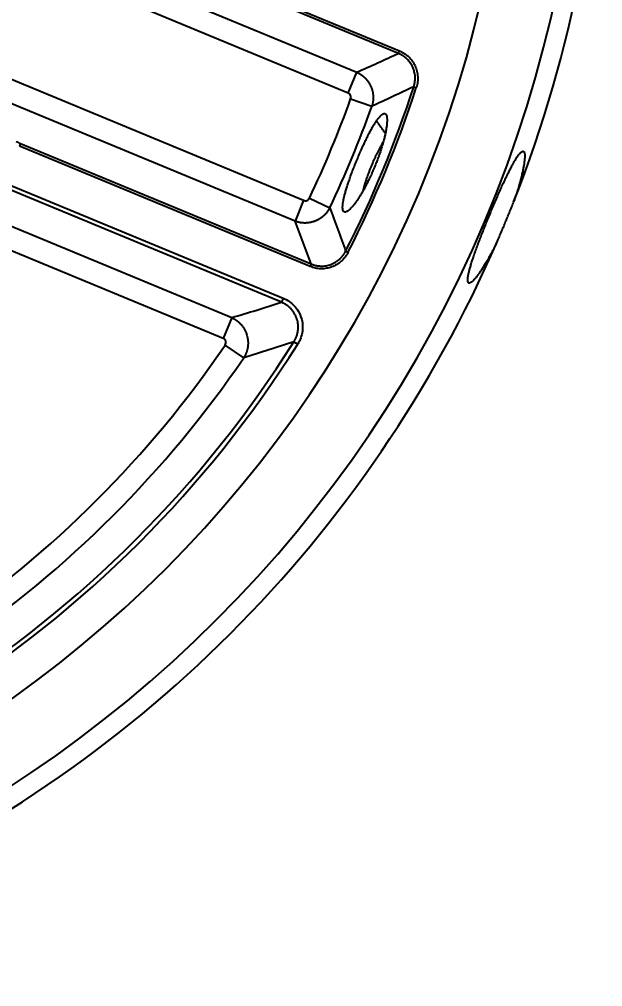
# Model space of a CAD drawing. Header units: millimetres. Extents: x 18 to 755, y 19 to 576.
# Drawn here: x 672.4 to 736.2, y 99.6 to 205.4 of the extents above; entities that cross this region are included whole.
import ezdxf

# ---------------------------------------------------------------- set-up
doc = ezdxf.new("R2010")
doc.units = ezdxf.units.MM
doc.layers.add('1', color=7, linetype='Continuous', true_color=0xffffff)
doc.styles.add('Arial', font='Arial')
doc.dimstyles.get("Standard").update_dxf_attribs({"dimtxt": 0.18, "dimasz": 0.18, "dimexe": 0.18, "dimexo": 0.0625, "dimgap": 0.09, "dimtad": 0, "dimtih": 1, "dimtoh": 1, "dimdec": 4, "dimzin": 0, "dimdsep": 46, "dimtxsty": 'Standard', "dimcen": 0.09, "dimadec": 0, "dimazin": 0, "dimtfac": 1, "dimtdec": 4, "dimtofl": 0, "dimtmove": 0, "dimatfit": 3, "dimfxl": 1, "dimtolj": 1, "dimtzin": 0, "dimarcsym": 0})

# ---------------------------------------------------------------- blocks, each defined once
blk = doc.blocks.new('_U0')
at = {"layer": '1', "color": 18, "linetype": 'Continuous', "lineweight": 13}
for p, q in [((700.69, 329.27), (735.4, 360.39)), ((493.69, 143.7), (700.69, 329.27)), ((493.69, 143.7), (695.48, 324.59))]:
    blk.add_line(p, q, dxfattribs=at)
at = {"layer": '1', "color": 18}
for points in [[(696.26, 323.73), (694.7, 325.46), (700.69, 329.27)], [(498.12, 149.24), (499.68, 147.5), (493.69, 143.7)]]:
    blk.add_solid(points, dxfattribs=at)
at = {"layer": 'Defpoints', "color": 0}
for p in [(700.69, 329.27), (493.69, 143.7)]:
    blk.add_point(p, dxfattribs=at)
at = {"layer": '1', "color": 18, "lineweight": -3, "insert": (708.25, 350.86), "char_height": 7, "attachment_point": 1, "rotation": 41.8749, "style": 'Arial'}
blk.add_mtext('\\A1;%%c278', dxfattribs=at)

msp = doc.modelspace()

# ---------------------------------------------------------------- linework, layer by layer
at = {"layer": '1', "color": 7, "lineweight": -3}
for p, q in [((649.5, 224.35), (709.31, 199.58)), ((708.37, 197.3), (648.56, 222.08)), ((713.87, 201.64), (682.09, 214.8)), ((682.2, 215.08), (713.98, 201.91)), ((643.7, 210.35), (703.51, 185.58)), ((702.57, 183.3), (642.76, 208.07)), ((713.87, 201.64), (713.98, 201.91)), ((708.37, 197.3), (709.31, 199.58)), ((715.55, 198), (715.83, 197.91)), ((708.64, 196.68), (710.96, 195.86)), ((646.47, 193.13), (695.65, 172.76)), ((672.55, 191.78), (672.44, 191.51)), ((704.22, 178.35), (672.44, 191.51)), ((672.55, 191.78), (704.33, 178.62)), ((694.71, 170.48), (645.53, 190.86)), ((701.08, 174.43), (669.9, 187.34)), ((670.09, 187.8), (701.26, 174.88)), ((703.51, 185.58), (702.57, 183.3)), ((704.14, 185.82), (706.37, 184.77)), ((708.1, 180.01), (708.36, 179.88)), ((704.33, 178.62), (704.22, 178.35)), ((701.26, 174.88), (701.08, 174.43)), ((695.65, 172.76), (694.71, 170.48)), ((696.96, 168.36), (694.93, 169.75)), ((702.44, 170.12), (702.86, 169.86))]:
    msp.add_line(p, q, dxfattribs=at)
for radius, start, end in [(136.86, 270, 90), (129, 270, 90), (139, 338.4805, 21.5195), (124.46, 333.015, 341.9868), (124.75, 333.015, 341.9868), (118.35, 334.653, 340.3488), (120.81, 334.653, 340.3488), (139, 293.4805, 336.5195), (124.43, 302.2304, 327.7696), (124.92, 302.2304, 327.7696), (118.35, 304.3239, 325.6761), (120.81, 304.3239, 325.6761)]:
    msp.add_arc((597.19, 236.48), radius, start, end, dxfattribs=at)
for points, degree in [([(709.31, 199.58), (710.84, 200.26), (712.36, 200.95), (713.87, 201.64)], 3), ([(715.55, 198), (714.03, 197.28), (712.51, 196.56), (710.96, 195.86)], 3), ([(712.44, 192.9), (711.47, 194.27)], 1), ([(672.11, 192.01), (672.22, 191.94), (672.38, 191.86), (672.55, 191.78)], 3), ([(706.37, 184.77), (706.96, 183.17), (707.54, 181.59), (708.1, 180.01)], 3), ([(704.33, 178.62), (703.76, 180.18), (703.17, 181.74), (702.57, 183.3)], 3), ([(695.65, 172.76), (697.48, 173.3), (699.29, 173.86), (701.08, 174.43)], 3), ([(702.44, 170.12), (700.64, 169.53), (698.81, 168.94), (696.96, 168.36)], 3)]:
    msp.add_open_spline(points, degree=degree, dxfattribs=at)
for points, knots in [([(715.55, 198), (715.55, 198.01), (715.55, 198.02), (715.56, 198.05), (715.57, 198.07), (715.58, 198.09), (715.58, 198.12), (715.59, 198.14), (715.6, 198.17), (715.6, 198.19), (715.61, 198.22), (715.62, 198.24), (715.62, 198.27), (715.63, 198.29), (715.63, 198.31), (715.64, 198.34), (715.64, 198.36), (715.65, 198.39), (715.65, 198.41), (715.65, 198.44), (715.66, 198.46), (715.66, 198.48), (715.67, 198.51), (715.67, 198.53), (715.67, 198.56), (715.68, 198.58), (715.68, 198.6), (715.68, 198.63), (715.68, 198.65), (715.69, 198.68), (715.69, 198.7), (715.69, 198.72), (715.69, 198.75), (715.69, 198.77), (715.69, 198.79), (715.69, 198.82), (715.69, 198.84), (715.7, 198.86), (715.7, 198.89), (715.7, 198.91), (715.7, 198.93), (715.7, 198.95), (715.7, 198.98), (715.7, 199), (715.69, 199.02), (715.69, 199.04), (715.69, 199.07), (715.69, 199.17), (715.67, 199.37), (715.61, 199.64), (715.54, 199.9), (715.43, 200.15), (715.31, 200.4), (715.16, 200.63), (714.99, 200.85), (714.85, 200.99), (714.75, 201.08), (714.72, 201.11), (714.68, 201.14), (714.64, 201.17), (714.6, 201.21), (714.56, 201.24), (714.52, 201.27), (714.48, 201.3), (714.44, 201.33), (714.4, 201.36), (714.35, 201.39), (714.31, 201.42), (714.26, 201.44), (714.21, 201.47), (714.17, 201.5), (714.12, 201.52), (714.07, 201.55), (714.02, 201.57), (713.97, 201.6), (713.92, 201.62), (713.88, 201.63), (713.87, 201.64)], [0, 0, 0, 0, 0.00581, 0.011608, 0.017395, 0.02317, 0.028932, 0.034682, 0.040418, 0.046141, 0.051851, 0.057546, 0.063227, 0.068893, 0.074544, 0.080179, 0.085799, 0.091402, 0.096989, 0.102559, 0.108113, 0.113648, 0.119166, 0.124666, 0.130148, 0.13561, 0.141054, 0.146479, 0.151884, 0.157269, 0.162634, 0.167978, 0.173302, 0.178605, 0.183886, 0.189146, 0.194383, 0.199599, 0.204792, 0.209963, 0.215111, 0.220235, 0.225337, 0.230414, 0.235468, 0.240497, 0.245503, 0.250483, 0.313717, 0.376586, 0.438835, 0.500224, 0.561617, 0.623872, 0.686748, 0.749991, 0.760914, 0.771952, 0.783105, 0.794369, 0.805741, 0.817219, 0.828801, 0.840482, 0.852261, 0.864134, 0.876098, 0.88815, 0.900286, 0.912503, 0.924798, 0.937167, 0.949607, 0.962113, 0.974684, 0.987314, 1, 1, 1, 1]), ([(713.98, 201.91), (714.17, 201.84), (714.35, 201.74), (714.68, 201.52), (714.85, 201.4), (715.14, 201.12), (715.27, 200.96), (715.51, 200.64), (715.61, 200.46), (715.78, 200.09), (715.84, 199.9), (715.94, 199.51), (715.97, 199.31), (716, 198.9), (715.99, 198.7), (715.94, 198.3), (715.89, 198.1), (715.83, 197.91)], [0, 0, 0, 0, 0.125, 0.125, 0.25, 0.25, 0.375, 0.375, 0.5, 0.5, 0.625, 0.625, 0.75, 0.75, 0.875, 0.875, 1, 1, 1, 1]), ([(709.31, 199.58), (709.32, 199.58), (709.34, 199.57), (709.36, 199.56), (709.39, 199.55), (709.41, 199.53), (709.44, 199.52), (709.46, 199.51), (709.48, 199.5), (709.51, 199.48), (709.53, 199.47), (709.56, 199.46), (709.58, 199.44), (709.6, 199.43), (709.63, 199.42), (709.65, 199.4), (709.68, 199.39), (709.7, 199.37), (709.72, 199.36), (709.74, 199.34), (709.77, 199.33), (709.79, 199.31), (709.81, 199.3), (709.84, 199.28), (709.86, 199.27), (709.88, 199.25), (709.9, 199.23), (709.92, 199.22), (709.94, 199.2), (709.97, 199.18), (709.99, 199.17), (710.01, 199.15), (710.03, 199.13), (710.05, 199.11), (710.07, 199.1), (710.09, 199.08), (710.11, 199.06), (710.13, 199.04), (710.15, 199.02), (710.17, 199), (710.19, 198.99), (710.21, 198.97), (710.23, 198.95), (710.25, 198.93), (710.27, 198.91), (710.28, 198.89), (710.3, 198.87), (710.32, 198.85), (710.34, 198.83), (710.36, 198.81), (710.37, 198.79), (710.39, 198.77), (710.41, 198.75), (710.42, 198.73), (710.44, 198.71), (710.46, 198.69), (710.47, 198.67), (710.49, 198.65), (710.5, 198.63), (710.52, 198.61), (710.53, 198.59), (710.55, 198.57), (710.56, 198.55), (710.58, 198.53), (710.59, 198.5), (710.61, 198.48), (710.62, 198.46), (710.63, 198.44), (710.65, 198.42), (710.66, 198.4), (710.67, 198.38), (710.69, 198.36), (710.7, 198.33), (710.71, 198.31), (710.72, 198.29), (710.74, 198.27), (710.75, 198.25), (710.76, 198.23), (710.77, 198.21), (710.78, 198.18), (710.79, 198.16), (710.8, 198.14), (710.81, 198.12), (710.82, 198.1), (710.83, 198.08), (710.84, 198.06), (710.86, 198.03), (710.87, 197.99), (710.89, 197.95), (710.9, 197.91), (710.92, 197.87), (710.93, 197.83), (710.95, 197.79), (710.96, 197.74), (710.98, 197.7), (710.99, 197.66), (711, 197.61), (711.02, 197.57), (711.03, 197.52), (711.04, 197.48), (711.05, 197.43), (711.06, 197.38), (711.07, 197.34), (711.07, 197.29), (711.08, 197.24), (711.09, 197.19), (711.09, 197.15), (711.1, 197.1), (711.1, 197.05), (711.11, 197), (711.11, 196.95), (711.11, 196.9), (711.11, 196.85), (711.11, 196.8), (711.11, 196.75), (711.11, 196.7), (711.11, 196.65), (711.11, 196.6), (711.1, 196.55), (711.1, 196.5), (711.09, 196.45), (711.09, 196.4), (711.08, 196.35), (711.07, 196.3), (711.06, 196.25), (711.05, 196.2), (711.04, 196.15), (711.03, 196.1), (711.02, 196.05), (711.01, 196), (710.99, 195.95), (710.98, 195.9), (710.97, 195.87), (710.96, 195.86)], [0, 0, 0, 0, 0.006177, 0.012356, 0.018538, 0.024721, 0.030906, 0.037092, 0.043279, 0.049466, 0.055654, 0.061841, 0.068027, 0.074213, 0.080397, 0.086579, 0.09276, 0.098938, 0.105113, 0.111285, 0.117453, 0.123618, 0.129778, 0.135934, 0.142085, 0.14823, 0.15437, 0.160504, 0.166631, 0.172752, 0.178866, 0.184972, 0.191071, 0.197161, 0.203243, 0.209316, 0.21538, 0.221435, 0.22748, 0.233514, 0.239538, 0.245552, 0.251554, 0.257545, 0.263524, 0.269491, 0.275445, 0.281387, 0.287316, 0.293231, 0.299133, 0.305021, 0.310895, 0.316754, 0.322598, 0.328427, 0.334241, 0.340039, 0.345822, 0.351588, 0.357337, 0.36307, 0.368786, 0.374484, 0.380165, 0.385829, 0.391474, 0.397101, 0.402709, 0.408299, 0.41387, 0.419421, 0.424953, 0.430466, 0.435959, 0.441431, 0.446884, 0.452316, 0.457727, 0.463118, 0.468487, 0.473835, 0.479162, 0.484467, 0.489751, 0.495012, 0.500252, 0.50994, 0.519703, 0.52954, 0.53945, 0.549431, 0.559483, 0.569603, 0.579791, 0.590046, 0.600365, 0.610748, 0.621193, 0.631699, 0.642263, 0.652885, 0.663562, 0.674294, 0.685077, 0.695911, 0.706793, 0.717721, 0.728695, 0.739711, 0.750768, 0.761863, 0.772996, 0.784163, 0.795362, 0.806592, 0.81785, 0.829134, 0.840441, 0.851771, 0.86312, 0.874486, 0.885867, 0.89726, 0.908664, 0.920077, 0.931495, 0.942916, 0.954339, 0.965762, 0.97718, 0.988594, 1, 1, 1, 1]), ([(708.64, 196.68), (708.69, 196.8), (708.68, 196.94), (708.58, 197.16), (708.49, 197.26), (708.37, 197.3)], [0, 0, 0, 0, 0.5, 0.5, 1, 1, 1, 1]), ([(711.47, 194.27), (711.54, 194.36), (711.6, 194.45), (711.72, 194.6), (711.78, 194.67), (711.89, 194.79), (711.94, 194.85), (712.01, 194.92), (712.04, 194.94), (712.09, 194.97), (712.16, 195.02), (712.22, 195.05), (712.3, 195.07), (712.34, 195.08), (712.39, 195.07), (712.4, 195.06), (712.43, 195.05), (712.45, 195.04), (712.49, 195), (712.51, 194.97), (712.55, 194.89), (712.57, 194.84), (712.6, 194.73), (712.61, 194.67), (712.62, 194.56), (712.62, 194.52), (712.63, 194.46), (712.63, 194.44), (712.63, 194.39), (712.63, 194.29), (712.62, 194.17), (712.61, 193.96), (712.6, 193.85), (712.57, 193.62), (712.55, 193.5), (712.53, 193.34), (712.52, 193.3), (712.51, 193.24), (712.49, 193.14), (712.47, 193.03), (712.43, 192.82), (712.4, 192.68), (712.32, 192.38), (712.29, 192.22), (712.22, 191.98), (712.2, 191.9), (712.16, 191.78), (712.15, 191.74), (712.13, 191.65), (712.11, 191.61), (712.05, 191.4), (712, 191.23), (711.89, 190.89), (711.83, 190.71), (711.71, 190.36), (711.64, 190.18), (711.56, 189.96), (711.54, 189.91), (711.5, 189.82), (711.45, 189.68), (711.4, 189.55), (711.29, 189.28), (711.22, 189.1), (711.06, 188.75), (710.99, 188.58), (710.89, 188.36), (710.87, 188.31), (710.83, 188.23), (710.81, 188.18), (710.75, 188.06), (710.71, 187.97), (710.58, 187.72), (710.5, 187.55), (710.34, 187.23), (710.21, 187), (710.09, 186.77), (710.02, 186.66), (710, 186.62), (709.96, 186.55), (709.86, 186.37), (709.76, 186.2), (709.59, 185.94), (709.51, 185.82), (709.4, 185.64), (709.36, 185.58), (709.28, 185.47), (709.24, 185.42), (709.13, 185.26), (709.05, 185.16), (708.98, 185.07)], [0, 0, 0, 0, 0.03125, 0.03125, 0.0625, 0.0625, 0.09375, 0.09375, 0.109375, 0.109375, 0.125, 0.15625, 0.15625, 0.1875, 0.1875, 0.203125, 0.203125, 0.21875, 0.21875, 0.25, 0.25, 0.28125, 0.28125, 0.3125, 0.3125, 0.328125, 0.328125, 0.335937, 0.335937, 0.34375, 0.375, 0.375, 0.40625, 0.40625, 0.4375, 0.4375, 0.445312, 0.445312, 0.453125, 0.46875, 0.46875, 0.5, 0.5, 0.53125, 0.53125, 0.546875, 0.546875, 0.554687, 0.554687, 0.5625, 0.5625, 0.59375, 0.59375, 0.625, 0.625, 0.65625, 0.65625, 0.664063, 0.664063, 0.671875, 0.6875, 0.6875, 0.71875, 0.71875, 0.75, 0.75, 0.757813, 0.757813, 0.765625, 0.765625, 0.78125, 0.78125, 0.8125, 0.8125, 0.84375, 0.859375, 0.859375, 0.867188, 0.867188, 0.875, 0.90625, 0.90625, 0.9375, 0.9375, 0.953125, 0.953125, 0.96875, 0.96875, 1, 1, 1, 1]), ([(708.98, 185.07), (708.91, 184.98), (708.84, 184.9), (708.7, 184.75), (708.64, 184.68), (708.52, 184.56), (708.46, 184.51), (708.38, 184.44), (708.35, 184.42), (708.31, 184.4), (708.3, 184.39), (708.27, 184.37), (708.21, 184.34), (708.15, 184.31), (708.07, 184.29), (708.03, 184.29), (707.96, 184.3), (707.93, 184.31), (707.9, 184.34), (707.89, 184.35), (707.88, 184.36), (707.87, 184.37), (707.86, 184.39), (707.85, 184.41), (707.82, 184.46), (707.8, 184.51), (707.78, 184.62), (707.77, 184.71), (707.77, 184.82), (707.77, 184.88), (707.77, 184.9), (707.78, 184.94), (707.78, 185.04), (707.79, 185.16), (707.82, 185.36), (707.84, 185.46), (707.88, 185.69), (707.91, 185.81), (707.95, 185.97), (707.96, 186), (707.97, 186.07), (707.98, 186.1), (708, 186.2), (708.02, 186.27), (708.08, 186.47), (708.12, 186.62), (708.21, 186.91), (708.25, 187.06), (708.33, 187.3), (708.36, 187.38), (708.4, 187.5), (708.41, 187.54), (708.44, 187.62), (708.51, 187.83), (708.58, 188.04), (708.7, 188.38), (708.83, 188.73), (708.97, 189.08), (709.05, 189.31), (709.07, 189.35), (709.11, 189.44), (709.16, 189.58), (709.22, 189.71), (709.33, 189.98), (709.4, 190.16), (709.55, 190.51), (709.62, 190.69), (709.72, 190.91), (709.74, 190.95), (709.78, 191.04), (709.8, 191.08), (709.86, 191.21), (709.9, 191.3), (710.01, 191.55), (710.09, 191.72), (710.24, 192.04), (710.32, 192.2), (710.44, 192.44), (710.47, 192.51), (710.53, 192.63), (710.55, 192.66), (710.59, 192.74), (710.68, 192.92), (710.78, 193.1), (710.92, 193.37), (711, 193.49), (711.14, 193.74), (711.21, 193.85), (711.29, 193.99), (711.31, 194.02), (711.34, 194.07), (711.39, 194.15), (711.44, 194.22), (711.47, 194.27)], [0, 0, 0, 0, 0.03125, 0.03125, 0.0625, 0.0625, 0.09375, 0.09375, 0.109375, 0.109375, 0.117188, 0.117188, 0.125, 0.15625, 0.15625, 0.1875, 0.1875, 0.21875, 0.21875, 0.226562, 0.226562, 0.234375, 0.234375, 0.25, 0.25, 0.28125, 0.28125, 0.3125, 0.328125, 0.328125, 0.335937, 0.335937, 0.34375, 0.375, 0.375, 0.40625, 0.40625, 0.4375, 0.4375, 0.445312, 0.445312, 0.453125, 0.453125, 0.46875, 0.46875, 0.5, 0.5, 0.53125, 0.53125, 0.546875, 0.546875, 0.554687, 0.554687, 0.5625, 0.59375, 0.59375, 0.625, 0.65625, 0.65625, 0.664062, 0.664062, 0.671875, 0.6875, 0.6875, 0.71875, 0.71875, 0.75, 0.75, 0.757812, 0.757812, 0.765625, 0.765625, 0.78125, 0.78125, 0.8125, 0.8125, 0.84375, 0.84375, 0.859375, 0.859375, 0.867187, 0.867187, 0.875, 0.90625, 0.90625, 0.9375, 0.9375, 0.96875, 0.96875, 0.976562, 0.976562, 0.984375, 1, 1, 1, 1]), ([(712.23, 192.03), (712.18, 191.95), (712.13, 191.87), (712.06, 191.74), (712.03, 191.7), (711.98, 191.61), (711.96, 191.57), (711.88, 191.44), (711.84, 191.34), (711.69, 191.06), (711.59, 190.87), (711.47, 190.61), (711.44, 190.56), (711.41, 190.48), (711.39, 190.46), (711.37, 190.41), (711.31, 190.27), (711.25, 190.14), (711.1, 189.82), (711.01, 189.6), (710.9, 189.33), (710.87, 189.27), (710.83, 189.16), (710.81, 189.11), (710.74, 188.94), (710.7, 188.83), (710.57, 188.5), (710.49, 188.28), (710.4, 188.02), (710.38, 187.96), (710.34, 187.86), (710.33, 187.81), (710.27, 187.65), (710.24, 187.54), (710.15, 187.24), (710.09, 187.05), (710.01, 186.77), (709.99, 186.68), (709.97, 186.58), (709.96, 186.57), (709.96, 186.56)], [0, 0, 0, 0, 0.056899, 0.056899, 0.08444, 0.08444, 0.11198, 0.11198, 0.167061, 0.167061, 0.277224, 0.277224, 0.304765, 0.304765, 0.318535, 0.318535, 0.332305, 0.387386, 0.387386, 0.497549, 0.497549, 0.52509, 0.52509, 0.55263, 0.55263, 0.607711, 0.607711, 0.717874, 0.717874, 0.745414, 0.745414, 0.772955, 0.772955, 0.828036, 0.828036, 0.938199, 0.938199, 0.99328, 0.99328, 1, 1, 1, 1]), ([(721.48, 176.63), (721.47, 176.66), (721.46, 176.71), (721.44, 176.82), (721.44, 176.94), (721.46, 177.1), (721.48, 177.23), (721.49, 177.28), (721.5, 177.35), (721.5, 177.38), (721.51, 177.43), (721.52, 177.46), (721.55, 177.59), (721.6, 177.82), (721.67, 178.08), (721.74, 178.35), (721.79, 178.5), (721.86, 178.73), (721.88, 178.81), (721.92, 178.93), (721.93, 178.97), (721.96, 179.05), (721.97, 179.09), (722.04, 179.3), (722.16, 179.65), (722.29, 180.02), (722.43, 180.39), (722.5, 180.59), (722.61, 180.89), (722.65, 180.99), (722.71, 181.15), (722.73, 181.2), (722.77, 181.3), (722.79, 181.35), (722.88, 181.61), (723.05, 182.04), (723.22, 182.47), (723.39, 182.9), (723.48, 183.12), (723.59, 183.4), (723.62, 183.46), (723.66, 183.57), (723.73, 183.74), (723.8, 183.9), (723.94, 184.23), (724.12, 184.67), (724.31, 185.11), (724.45, 185.43), (724.49, 185.54), (724.56, 185.7), (724.59, 185.76), (724.63, 185.87), (724.66, 185.92), (724.77, 186.18), (724.86, 186.39), (725.04, 186.8), (725.22, 187.19), (725.4, 187.57), (725.51, 187.8), (725.53, 187.85), (725.57, 187.94), (725.59, 187.98), (725.66, 188.12), (725.7, 188.2), (725.82, 188.46), (725.99, 188.79), (726.14, 189.09), (726.25, 189.3), (726.31, 189.4), (726.36, 189.5), (726.4, 189.57), (726.42, 189.6), (726.5, 189.76), (726.57, 189.88), (726.7, 190.09), (726.83, 190.29), (726.94, 190.45), (727.02, 190.56), (727.05, 190.6), (727.09, 190.64), (727.1, 190.66), (727.12, 190.69), (727.14, 190.7), (727.2, 190.77), (727.29, 190.86), (727.37, 190.91), (727.4, 190.92)], [0, 0, 0, 0, 0.03125, 0.03125, 0.0625, 0.09375, 0.09375, 0.109375, 0.109375, 0.117187, 0.117187, 0.125, 0.125, 0.15625, 0.1875, 0.1875, 0.21875, 0.21875, 0.234375, 0.234375, 0.242187, 0.242187, 0.25, 0.25, 0.28125, 0.3125, 0.3125, 0.34375, 0.34375, 0.359375, 0.359375, 0.367187, 0.367187, 0.375, 0.375, 0.40625, 0.4375, 0.4375, 0.46875, 0.46875, 0.476562, 0.476562, 0.484375, 0.5, 0.5, 0.53125, 0.5625, 0.5625, 0.578125, 0.578125, 0.585937, 0.585937, 0.59375, 0.59375, 0.625, 0.625, 0.65625, 0.6875, 0.6875, 0.695312, 0.695312, 0.703125, 0.703125, 0.71875, 0.71875, 0.75, 0.78125, 0.78125, 0.796875, 0.804687, 0.804687, 0.8125, 0.8125, 0.84375, 0.84375, 0.875, 0.90625, 0.90625, 0.921875, 0.921875, 0.929687, 0.929687, 0.9375, 0.9375, 0.96875, 1, 1, 1, 1]), ([(727.4, 190.92), (727.44, 190.94), (727.47, 190.94), (727.52, 190.93), (727.57, 190.91), (727.61, 190.85), (727.64, 190.77), (727.65, 190.72), (727.66, 190.65), (727.67, 190.64), (727.67, 190.6), (727.67, 190.56), (727.68, 190.51), (727.68, 190.39), (727.68, 190.23), (727.66, 190.04), (727.64, 189.83), (727.62, 189.71), (727.6, 189.56), (727.6, 189.53), (727.59, 189.47), (727.58, 189.43), (727.56, 189.34), (727.55, 189.27), (727.51, 189.07), (727.46, 188.78), (727.38, 188.47), (727.31, 188.15), (727.26, 187.98), (727.21, 187.76), (727.19, 187.72), (727.17, 187.63), (727.16, 187.59), (727.12, 187.45), (727.09, 187.36), (727.01, 187.08), (726.9, 186.7), (726.78, 186.31), (726.64, 185.91), (726.57, 185.7), (726.5, 185.5)], [0, 0, 0, 0, 0.0625, 0.0625, 0.125, 0.1875, 0.1875, 0.25, 0.25, 0.265625, 0.265625, 0.28125, 0.3125, 0.3125, 0.375, 0.4375, 0.4375, 0.5, 0.5, 0.515625, 0.515625, 0.53125, 0.53125, 0.5625, 0.5625, 0.625, 0.6875, 0.6875, 0.75, 0.75, 0.765625, 0.765625, 0.78125, 0.78125, 0.8125, 0.8125, 0.875, 0.9375, 0.9375, 1, 1, 1, 1]), ([(703.51, 185.58), (703.63, 185.53), (703.76, 185.52), (703.99, 185.61), (704.09, 185.71), (704.14, 185.82)], [0, 0, 0, 0, 0.5, 0.5, 1, 1, 1, 1]), ([(724.68, 181.1), (724.76, 181.28), (724.91, 181.64), (725.14, 182.18), (725.38, 182.73), (725.53, 183.1), (725.63, 183.33), (725.65, 183.38), (725.68, 183.47), (725.7, 183.52), (725.76, 183.66), (725.8, 183.75), (725.91, 184.03), (726.06, 184.4), (726.29, 184.95), (726.43, 185.32), (726.5, 185.5)], [0, 0, 0, 0, 0.125, 0.25, 0.375, 0.5, 0.5, 0.53125, 0.53125, 0.5625, 0.5625, 0.625, 0.625, 0.75, 0.875, 1, 1, 1, 1]), ([(706.37, 184.77), (706.36, 184.76), (706.36, 184.74), (706.34, 184.72), (706.33, 184.69), (706.32, 184.67), (706.3, 184.64), (706.29, 184.62), (706.28, 184.6), (706.26, 184.57), (706.25, 184.55), (706.23, 184.53), (706.22, 184.5), (706.2, 184.48), (706.19, 184.46), (706.17, 184.43), (706.16, 184.41), (706.14, 184.39), (706.13, 184.37), (706.11, 184.34), (706.09, 184.32), (706.08, 184.3), (706.06, 184.28), (706.04, 184.26), (706.03, 184.24), (706.01, 184.21), (705.99, 184.19), (705.98, 184.17), (705.96, 184.15), (705.94, 184.13), (705.92, 184.11), (705.9, 184.09), (705.88, 184.07), (705.87, 184.05), (705.85, 184.03), (705.83, 184.01), (705.81, 183.99), (705.79, 183.97), (705.77, 183.95), (705.75, 183.94), (705.73, 183.92), (705.71, 183.9), (705.69, 183.88), (705.67, 183.86), (705.65, 183.85), (705.63, 183.83), (705.61, 183.81), (705.59, 183.79), (705.57, 183.78), (705.55, 183.76), (705.53, 183.74), (705.51, 183.73), (705.49, 183.71), (705.47, 183.7), (705.45, 183.68), (705.42, 183.67), (705.4, 183.65), (705.38, 183.64), (705.36, 183.62), (705.34, 183.61), (705.32, 183.59), (705.3, 183.58), (705.27, 183.57), (705.25, 183.55), (705.23, 183.54), (705.21, 183.53), (705.19, 183.51), (705.17, 183.5), (705.14, 183.49), (705.12, 183.48), (705.1, 183.46), (705.08, 183.45), (705.06, 183.44), (705.03, 183.43), (705.01, 183.42), (704.99, 183.41), (704.97, 183.4), (704.95, 183.39), (704.92, 183.38), (704.9, 183.37), (704.88, 183.36), (704.86, 183.35), (704.84, 183.34), (704.81, 183.33), (704.79, 183.32), (704.77, 183.31), (704.74, 183.3), (704.71, 183.29), (704.67, 183.27), (704.63, 183.26), (704.58, 183.24), (704.54, 183.23), (704.5, 183.22), (704.45, 183.21), (704.41, 183.19), (704.37, 183.18), (704.32, 183.17), (704.27, 183.16), (704.23, 183.15), (704.18, 183.15), (704.14, 183.14), (704.09, 183.13), (704.04, 183.12), (703.99, 183.12), (703.95, 183.11), (703.9, 183.11), (703.85, 183.11), (703.8, 183.1), (703.75, 183.1), (703.7, 183.1), (703.65, 183.1), (703.6, 183.1), (703.55, 183.1), (703.5, 183.1), (703.45, 183.11), (703.4, 183.11), (703.35, 183.11), (703.3, 183.12), (703.25, 183.13), (703.2, 183.13), (703.15, 183.14), (703.1, 183.15), (703.05, 183.16), (703.01, 183.17), (702.96, 183.18), (702.91, 183.19), (702.86, 183.21), (702.81, 183.22), (702.76, 183.23), (702.71, 183.25), (702.66, 183.27), (702.62, 183.28), (702.58, 183.29), (702.57, 183.3)], [0, 0, 0, 0, 0.006177, 0.012357, 0.018539, 0.024722, 0.030908, 0.037094, 0.043281, 0.049469, 0.055656, 0.061844, 0.068031, 0.074216, 0.080401, 0.086583, 0.092764, 0.098942, 0.105117, 0.11129, 0.117458, 0.123623, 0.129783, 0.135939, 0.14209, 0.148236, 0.154376, 0.16051, 0.166637, 0.172758, 0.178872, 0.184979, 0.191077, 0.197168, 0.20325, 0.209323, 0.215387, 0.221442, 0.227486, 0.233521, 0.239545, 0.245559, 0.251561, 0.257552, 0.263531, 0.269498, 0.275452, 0.281394, 0.287323, 0.293238, 0.29914, 0.305028, 0.310901, 0.31676, 0.322604, 0.328434, 0.334247, 0.340045, 0.345828, 0.351593, 0.357343, 0.363076, 0.368791, 0.37449, 0.38017, 0.385833, 0.391478, 0.397105, 0.402714, 0.408303, 0.413874, 0.419425, 0.424957, 0.430469, 0.435962, 0.441434, 0.446887, 0.452318, 0.457729, 0.46312, 0.468489, 0.473837, 0.479163, 0.484468, 0.489751, 0.495013, 0.500252, 0.509941, 0.519704, 0.529542, 0.539452, 0.549434, 0.559485, 0.569606, 0.579795, 0.59005, 0.60037, 0.610753, 0.621198, 0.631704, 0.642269, 0.652891, 0.663569, 0.6743, 0.685083, 0.695917, 0.706799, 0.717728, 0.728702, 0.739718, 0.750775, 0.76187, 0.773003, 0.784169, 0.795369, 0.806598, 0.817856, 0.82914, 0.840447, 0.851777, 0.863125, 0.874491, 0.885872, 0.897265, 0.908669, 0.92008, 0.931498, 0.942919, 0.954342, 0.965763, 0.977182, 0.988595, 1, 1, 1, 1]), ([(724.68, 181.1), (724.58, 180.9), (724.49, 180.71), (724.3, 180.33), (724.11, 179.96), (723.92, 179.62), (723.78, 179.37), (723.71, 179.24), (723.65, 179.12), (723.6, 179.04), (723.58, 179), (723.46, 178.81), (723.37, 178.66), (723.2, 178.37), (723.03, 178.1), (722.87, 177.86), (722.75, 177.69), (722.72, 177.63), (722.66, 177.55), (722.64, 177.52), (722.6, 177.47), (722.58, 177.45), (722.49, 177.32), (722.42, 177.23), (722.29, 177.07), (722.16, 176.92), (722.05, 176.8), (721.97, 176.73), (721.94, 176.7), (721.9, 176.67), (721.89, 176.66), (721.87, 176.64), (721.86, 176.63), (721.8, 176.59), (721.76, 176.57), (721.68, 176.53), (721.61, 176.52), (721.56, 176.53), (721.51, 176.57), (721.5, 176.59), (721.48, 176.63)], [0, 0, 0, 0, 0.0625, 0.0625, 0.125, 0.1875, 0.1875, 0.21875, 0.234375, 0.234375, 0.25, 0.25, 0.3125, 0.3125, 0.375, 0.4375, 0.4375, 0.46875, 0.46875, 0.484375, 0.484375, 0.5, 0.5, 0.5625, 0.5625, 0.625, 0.6875, 0.6875, 0.71875, 0.71875, 0.734375, 0.734375, 0.75, 0.75, 0.8125, 0.8125, 0.875, 0.9375, 0.9375, 1, 1, 1, 1]), ([(708.36, 179.88), (708.27, 179.69), (708.16, 179.52), (707.91, 179.2), (707.78, 179.05), (707.47, 178.78), (707.31, 178.66), (706.97, 178.46), (706.78, 178.37), (706.4, 178.23), (706.21, 178.18), (705.81, 178.11), (705.6, 178.09), (705.2, 178.1), (705, 178.13), (704.6, 178.21), (704.41, 178.27), (704.22, 178.35)], [0, 0, 0, 0, 0.125, 0.125, 0.25, 0.25, 0.375, 0.375, 0.5, 0.5, 0.625, 0.625, 0.75, 0.75, 0.875, 0.875, 1, 1, 1, 1]), ([(704.33, 178.62), (704.34, 178.62), (704.36, 178.61), (704.38, 178.6), (704.4, 178.59), (704.43, 178.58), (704.45, 178.57), (704.48, 178.57), (704.5, 178.56), (704.52, 178.55), (704.55, 178.54), (704.57, 178.53), (704.6, 178.53), (704.62, 178.52), (704.64, 178.51), (704.67, 178.5), (704.69, 178.5), (704.71, 178.49), (704.74, 178.49), (704.76, 178.48), (704.79, 178.47), (704.81, 178.47), (704.83, 178.46), (704.86, 178.46), (704.88, 178.45), (704.9, 178.45), (704.93, 178.44), (704.95, 178.44), (704.98, 178.43), (705, 178.43), (705.02, 178.43), (705.05, 178.42), (705.07, 178.42), (705.09, 178.42), (705.12, 178.41), (705.14, 178.41), (705.16, 178.41), (705.18, 178.41), (705.21, 178.4), (705.23, 178.4), (705.25, 178.4), (705.28, 178.4), (705.3, 178.4), (705.32, 178.39), (705.34, 178.39), (705.36, 178.39), (705.39, 178.39), (705.49, 178.39), (705.69, 178.39), (705.96, 178.43), (706.23, 178.48), (706.49, 178.57), (706.74, 178.67), (706.99, 178.8), (707.22, 178.96), (707.37, 179.09), (707.47, 179.17), (707.5, 179.2), (707.54, 179.24), (707.57, 179.27), (707.61, 179.31), (707.64, 179.35), (707.67, 179.39), (707.71, 179.42), (707.74, 179.46), (707.77, 179.51), (707.81, 179.55), (707.84, 179.59), (707.87, 179.63), (707.9, 179.68), (707.93, 179.72), (707.96, 179.77), (707.99, 179.82), (708.02, 179.86), (708.04, 179.91), (708.07, 179.96), (708.09, 179.99), (708.1, 180.01)], [0, 0, 0, 0, 0.005809, 0.011607, 0.017393, 0.023167, 0.028928, 0.034677, 0.040413, 0.046136, 0.051845, 0.05754, 0.06322, 0.068886, 0.074536, 0.080171, 0.085791, 0.091394, 0.096981, 0.102551, 0.108104, 0.11364, 0.119158, 0.124658, 0.130139, 0.135602, 0.141046, 0.146471, 0.151876, 0.157261, 0.162626, 0.167971, 0.173295, 0.178598, 0.183879, 0.189139, 0.194378, 0.199594, 0.204787, 0.209959, 0.215107, 0.220232, 0.225334, 0.230412, 0.235466, 0.240496, 0.245502, 0.250483, 0.313708, 0.376574, 0.438826, 0.500224, 0.561607, 0.623859, 0.686739, 0.749991, 0.760912, 0.77195, 0.783101, 0.794364, 0.805735, 0.817213, 0.828793, 0.840475, 0.852253, 0.864126, 0.87609, 0.888141, 0.900278, 0.912495, 0.924791, 0.93716, 0.949601, 0.962109, 0.974681, 0.987312, 1, 1, 1, 1]), ([(701.26, 174.88), (701.5, 174.79), (701.72, 174.67), (702.13, 174.38), (702.32, 174.22), (702.66, 173.85), (702.81, 173.65), (703.07, 173.22), (703.17, 172.99), (703.32, 172.51), (703.37, 172.26), (703.41, 171.76), (703.41, 171.51), (703.34, 171.02), (703.28, 170.77), (703.11, 170.3), (703, 170.07), (702.86, 169.86)], [0, 0, 0, 0, 0.125, 0.125, 0.25, 0.25, 0.375, 0.375, 0.5, 0.5, 0.625, 0.625, 0.75, 0.75, 0.875, 0.875, 1, 1, 1, 1]), ([(702.44, 170.12), (702.45, 170.13), (702.46, 170.15), (702.48, 170.17), (702.49, 170.2), (702.5, 170.22), (702.52, 170.25), (702.53, 170.27), (702.55, 170.3), (702.56, 170.32), (702.57, 170.35), (702.59, 170.37), (702.6, 170.39), (702.61, 170.42), (702.62, 170.44), (702.63, 170.47), (702.65, 170.49), (702.66, 170.51), (702.67, 170.54), (702.68, 170.56), (702.69, 170.59), (702.7, 170.61), (702.71, 170.63), (702.72, 170.66), (702.72, 170.68), (702.75, 170.75), (702.79, 170.86), (702.83, 171.02), (702.87, 171.17), (702.9, 171.38), (702.92, 171.65), (702.92, 171.98), (702.87, 172.3), (702.79, 172.6), (702.68, 172.9), (702.53, 173.19), (702.35, 173.46), (702.18, 173.67), (702.02, 173.82), (701.91, 173.93), (701.78, 174.03), (701.68, 174.1), (701.61, 174.15), (701.57, 174.17), (701.53, 174.2), (701.49, 174.22), (701.45, 174.25), (701.4, 174.27), (701.36, 174.3), (701.31, 174.32), (701.27, 174.34), (701.22, 174.36), (701.17, 174.39), (701.13, 174.41), (701.09, 174.42), (701.08, 174.43)], [0, 0, 0, 0, 0.00566, 0.011286, 0.016879, 0.022438, 0.027961, 0.033449, 0.0389, 0.044314, 0.049691, 0.055028, 0.060327, 0.065586, 0.070804, 0.075981, 0.081116, 0.08621, 0.09126, 0.096266, 0.101229, 0.106147, 0.111019, 0.115846, 0.120627, 0.12536, 0.157663, 0.18934, 0.220315, 0.250518, 0.314144, 0.377208, 0.439371, 0.500319, 0.561213, 0.623318, 0.686319, 0.749876, 0.780095, 0.811091, 0.842795, 0.875128, 0.88387, 0.89277, 0.901824, 0.911028, 0.920379, 0.929873, 0.939506, 0.949275, 0.959175, 0.969201, 0.979351, 0.989618, 1, 1, 1, 1]), ([(695.65, 172.76), (695.66, 172.75), (695.68, 172.75), (695.7, 172.74), (695.73, 172.72), (695.75, 172.71), (695.77, 172.7), (695.8, 172.69), (695.82, 172.68), (695.84, 172.66), (695.87, 172.65), (695.89, 172.64), (695.91, 172.63), (695.93, 172.61), (695.96, 172.6), (695.98, 172.59), (696, 172.57), (696.02, 172.56), (696.04, 172.54), (696.07, 172.53), (696.09, 172.52), (696.11, 172.5), (696.13, 172.49), (696.15, 172.47), (696.17, 172.46), (696.19, 172.44), (696.21, 172.43), (696.23, 172.41), (696.25, 172.4), (696.27, 172.38), (696.29, 172.37), (696.31, 172.35), (696.33, 172.34), (696.34, 172.32), (696.36, 172.31), (696.38, 172.29), (696.4, 172.28), (696.42, 172.26), (696.43, 172.24), (696.45, 172.23), (696.47, 172.21), (696.49, 172.2), (696.5, 172.18), (696.52, 172.17), (696.53, 172.15), (696.55, 172.13), (696.57, 172.12), (696.58, 172.1), (696.6, 172.09), (696.61, 172.07), (696.63, 172.05), (696.64, 172.04), (696.65, 172.02), (696.67, 172.01), (696.75, 171.91), (696.89, 171.73), (697.06, 171.45), (697.2, 171.16), (697.31, 170.86), (697.38, 170.54), (697.43, 170.22), (697.44, 169.9), (697.42, 169.66), (697.4, 169.52), (697.39, 169.48), (697.38, 169.44), (697.37, 169.39), (697.37, 169.35), (697.36, 169.3), (697.34, 169.26), (697.33, 169.21), (697.32, 169.17), (697.31, 169.12), (697.29, 169.07), (697.28, 169.03), (697.26, 168.98), (697.24, 168.93), (697.23, 168.88), (697.21, 168.84), (697.19, 168.79), (697.17, 168.74), (697.14, 168.69), (697.12, 168.64), (697.1, 168.6), (697.07, 168.55), (697.05, 168.5), (697.02, 168.46), (696.99, 168.41), (696.97, 168.38), (696.96, 168.36)], [0, 0, 0, 0, 0.005214, 0.010417, 0.015608, 0.020787, 0.025953, 0.031107, 0.036247, 0.041373, 0.046484, 0.051581, 0.056662, 0.061728, 0.066777, 0.071809, 0.076824, 0.081822, 0.086801, 0.091762, 0.096703, 0.101625, 0.106528, 0.11141, 0.116271, 0.121111, 0.125929, 0.130726, 0.1355, 0.140251, 0.144979, 0.149684, 0.154364, 0.15902, 0.163651, 0.168257, 0.172838, 0.177393, 0.181921, 0.186423, 0.190898, 0.195346, 0.199766, 0.204158, 0.208522, 0.212857, 0.217164, 0.221441, 0.225689, 0.229907, 0.234094, 0.238252, 0.242379, 0.246475, 0.250539, 0.313972, 0.377041, 0.439324, 0.500425, 0.561424, 0.623613, 0.686597, 0.749954, 0.758256, 0.766687, 0.775243, 0.783922, 0.792723, 0.801641, 0.810675, 0.819822, 0.829079, 0.838442, 0.84791, 0.857477, 0.867142, 0.876901, 0.88675, 0.896685, 0.906705, 0.916803, 0.926978, 0.937225, 0.94754, 0.957919, 0.968359, 0.978855, 0.989403, 1, 1, 1, 1]), ([(694.93, 169.75), (694.97, 169.81), (695, 169.88), (695.02, 170.03), (695.02, 170.1), (694.98, 170.24), (694.94, 170.3), (694.84, 170.41), (694.78, 170.46), (694.71, 170.48)], [0, 0, 0, 0, 0.25, 0.25, 0.5, 0.5, 0.75, 0.75, 1, 1, 1, 1])]:
    msp.add_open_spline(points, degree=3, knots=knots, dxfattribs=at)

# ---------------------------------------------------------------- dimensions: what is measured, and where the dimension line sits
dim = msp.add_diameter_dim_2p(p1=(493.69, 143.7), p2=(700.69, 329.27), dimstyle='Standard', override={"dimtxt": 7, "dimasz": 7, "dimexe": 2, "dimexo": 0, "dimgap": 3.5, "dimtad": 1, "dimtih": 0, "dimtoh": 0, "dimdec": 1, "dimlfac": 1, "dimzin": 8, "dimdsep": 44, "dimlunit": 2, "dimpost": '%%c<>', "dimtxsty": 'Arial', "dimsah": 1, "dimse1": 0, "dimse2": 0, "dimsd1": 0, "dimsd2": 0, "dimclrd": 18, "dimclre": 18, "dimclrt": 18, "dimtol": 0, "dimtm": -0.1, "dimtfac": 1, "dimtdec": 2, "dimtofl": 1, "dimtmove": 0, "dimatfit": 2, "dimtzin": 8, "dimlwd": 13, "dimlwe": 13}, dxfattribs=at)
dim.commit()
dim.dimension.update_dxf_attribs({"geometry": '_U0', "text_midpoint": (724.21, 350.35), "dimtype": 163})

doc.saveas('drawing.dxf')
